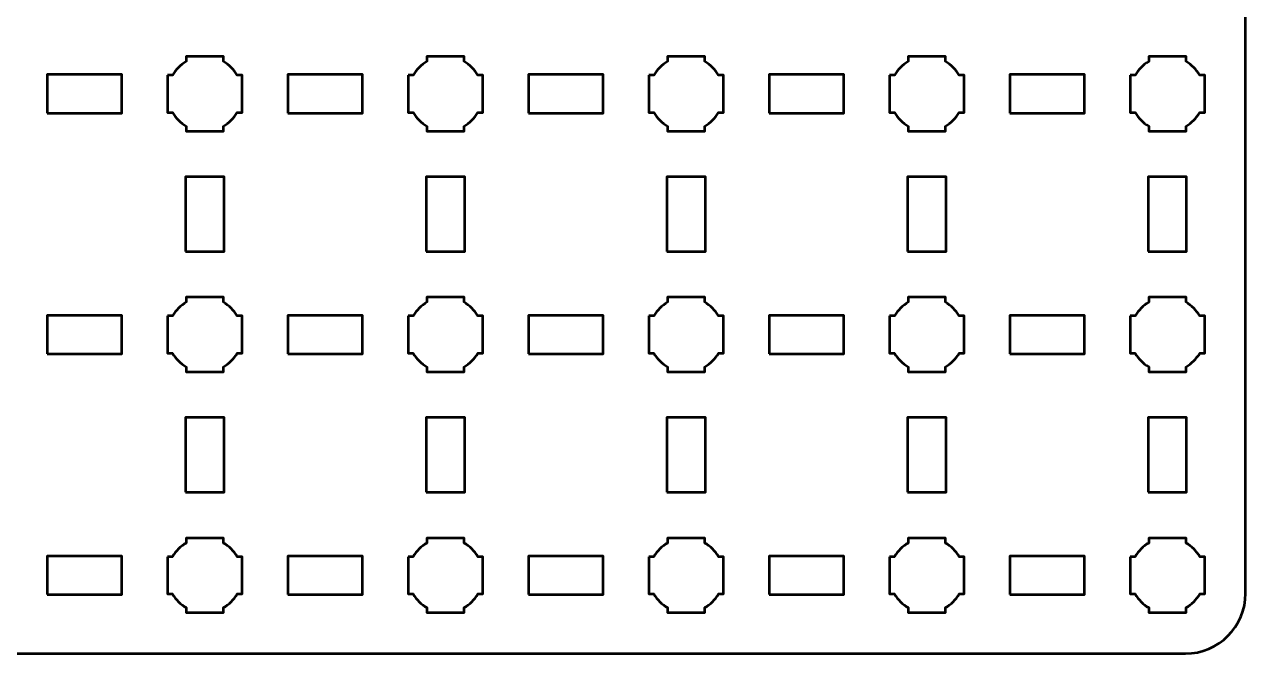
# Model space of a CAD drawing. Header units: centimetres. Extents: x -20.1 to -0.8, y -20.5 to -9.2.
# Drawn here: x -11 to -0.85, y -20.5 to -15.27 of the extents above; entities that cross this region are included whole.
import ezdxf

# ---------------------------------------------------------------- set-up
doc = ezdxf.new("R2010")
doc.units = ezdxf.units.CM
doc.header["$MEASUREMENT"] = 0
doc.layers.add('Layer 1', color=7, linetype='Continuous')

msp = doc.modelspace()

# ---------------------------------------------------------------- linework, layer by layer
at = {"layer": 'Layer 1', "color": 250, "lineweight": 53}
for points in [[(-10.81, -16.01), (-10.19, -16.01), (-10.19, -15.69), (-10.81, -15.69), (-10.81, -16.01)], [(-8.81, -16.01), (-8.19, -16.01), (-8.19, -15.69), (-8.81, -15.69), (-8.81, -16.01)], [(-6.81, -16.01), (-6.19, -16.01), (-6.19, -15.69), (-6.81, -15.69), (-6.81, -16.01)], [(-4.81, -16.01), (-4.19, -16.01), (-4.19, -15.69), (-4.81, -15.69), (-4.81, -16.01)], [(-2.81, -16.01), (-2.19, -16.01), (-2.19, -15.69), (-2.81, -15.69), (-2.81, -16.01)], [(-9.66, -17.16), (-9.34, -17.16), (-9.34, -16.54), (-9.66, -16.54), (-9.66, -17.16)], [(-7.66, -17.16), (-7.34, -17.16), (-7.34, -16.54), (-7.66, -16.54), (-7.66, -17.16)], [(-5.66, -17.16), (-5.34, -17.16), (-5.34, -16.54), (-5.66, -16.54), (-5.66, -17.16)], [(-3.66, -17.16), (-3.34, -17.16), (-3.34, -16.54), (-3.66, -16.54), (-3.66, -17.16)], [(-1.66, -17.16), (-1.34, -17.16), (-1.34, -16.54), (-1.66, -16.54), (-1.66, -17.16)], [(-10.81, -18.01), (-10.19, -18.01), (-10.19, -17.69), (-10.81, -17.69), (-10.81, -18.01)], [(-8.81, -18.01), (-8.19, -18.01), (-8.19, -17.69), (-8.81, -17.69), (-8.81, -18.01)], [(-6.81, -18.01), (-6.19, -18.01), (-6.19, -17.69), (-6.81, -17.69), (-6.81, -18.01)], [(-4.81, -18.01), (-4.19, -18.01), (-4.19, -17.69), (-4.81, -17.69), (-4.81, -18.01)], [(-2.81, -18.01), (-2.19, -18.01), (-2.19, -17.69), (-2.81, -17.69), (-2.81, -18.01)], [(-9.66, -19.16), (-9.34, -19.16), (-9.34, -18.54), (-9.66, -18.54), (-9.66, -19.16)], [(-7.66, -19.16), (-7.34, -19.16), (-7.34, -18.54), (-7.66, -18.54), (-7.66, -19.16)], [(-5.66, -19.16), (-5.34, -19.16), (-5.34, -18.54), (-5.66, -18.54), (-5.66, -19.16)], [(-3.66, -19.16), (-3.34, -19.16), (-3.34, -18.54), (-3.66, -18.54), (-3.66, -19.16)], [(-1.66, -19.16), (-1.34, -19.16), (-1.34, -18.54), (-1.66, -18.54), (-1.66, -19.16)], [(-10.81, -20.01), (-10.19, -20.01), (-10.19, -19.69), (-10.81, -19.69), (-10.81, -20.01)], [(-8.81, -20.01), (-8.19, -20.01), (-8.19, -19.69), (-8.81, -19.69), (-8.81, -20.01)], [(-6.81, -20.01), (-6.19, -20.01), (-6.19, -19.69), (-6.81, -19.69), (-6.81, -20.01)], [(-4.81, -20.01), (-4.19, -20.01), (-4.19, -19.69), (-4.81, -19.69), (-4.81, -20.01)], [(-2.81, -20.01), (-2.19, -20.01), (-2.19, -19.69), (-2.81, -19.69), (-2.81, -20.01)]]:
    msp.add_lwpolyline(points, close=True, dxfattribs=at)
msp.add_open_spline([(-20.15, -20), (-20.15, -20), (-20.15, -9.7), (-20.15, -9.7), (-20.15, -9.7), (-20.15, -9.42391), (-19.92609, -9.2), (-19.65, -9.2), (-19.65, -9.2), (-19.65, -9.2), (-1.35, -9.2), (-1.35, -9.2), (-1.35, -9.2), (-1.07391, -9.2), (-0.85, -9.42391), (-0.85, -9.7), (-0.85, -9.7), (-0.85, -9.7), (-0.85, -20), (-0.85, -20), (-0.85, -20), (-0.85, -20.27609), (-1.07391, -20.5), (-1.35, -20.5), (-1.35, -20.5), (-1.35, -20.5), (-19.65, -20.5), (-19.65, -20.5), (-19.65, -20.5), (-19.92609, -20.5), (-20.15, -20.27609), (-20.15, -20)], degree=3, knots=[0, 0, 0, 0, 0.125, 0.125, 0.125, 0.125, 0.25, 0.25, 0.25, 0.25, 0.375, 0.375, 0.375, 0.375, 0.5, 0.5, 0.5, 0.5, 0.625, 0.625, 0.625, 0.625, 0.75, 0.75, 0.75, 0.75, 0.875, 0.875, 0.875, 0.875, 1, 1, 1, 1], dxfattribs=at)
at = {"layer": 'Layer 1', "lineweight": 53}
for points in [[(-9.81, -15.695), (-9.81, -15.695), (-9.76851, -15.695), (-9.76851, -15.695), (-9.76851, -15.695), (-9.74128, -15.64795), (-9.70205, -15.60872), (-9.655, -15.58149), (-9.655, -15.58149), (-9.655, -15.58149), (-9.655, -15.54), (-9.655, -15.54), (-9.655, -15.54), (-9.655, -15.54), (-9.5, -15.54), (-9.5, -15.54), (-9.5, -15.54), (-9.5, -15.54), (-9.345, -15.54), (-9.345, -15.54), (-9.345, -15.54), (-9.345, -15.54), (-9.345, -15.58149), (-9.345, -15.58149), (-9.345, -15.58149), (-9.29795, -15.60872), (-9.25872, -15.64795), (-9.23149, -15.695), (-9.23149, -15.695), (-9.23149, -15.695), (-9.19, -15.695), (-9.19, -15.695), (-9.19, -15.695), (-9.19, -15.695), (-9.19, -15.85), (-9.19, -15.85), (-9.19, -15.85), (-9.19, -15.85), (-9.19, -16.005), (-9.19, -16.005), (-9.19, -16.005), (-9.19, -16.005), (-9.23149, -16.005), (-9.23149, -16.005), (-9.23149, -16.005), (-9.25872, -16.05205), (-9.29795, -16.09128), (-9.345, -16.11851), (-9.345, -16.11851), (-9.345, -16.11851), (-9.345, -16.16), (-9.345, -16.16), (-9.345, -16.16), (-9.345, -16.16), (-9.5, -16.16), (-9.5, -16.16), (-9.5, -16.16), (-9.5, -16.16), (-9.655, -16.16), (-9.655, -16.16), (-9.655, -16.16), (-9.655, -16.16), (-9.655, -16.11851), (-9.655, -16.11851), (-9.655, -16.11851), (-9.70205, -16.09128), (-9.74128, -16.05205), (-9.76851, -16.005), (-9.76851, -16.005), (-9.76851, -16.005), (-9.81, -16.005), (-9.81, -16.005), (-9.81, -16.005), (-9.81, -16.005), (-9.81, -15.85), (-9.81, -15.85), (-9.81, -15.85), (-9.81, -15.85), (-9.81, -15.695), (-9.81, -15.695)], [(-7.81, -15.695), (-7.81, -15.695), (-7.76851, -15.695), (-7.76851, -15.695), (-7.76851, -15.695), (-7.74128, -15.64795), (-7.70205, -15.60872), (-7.655, -15.58149), (-7.655, -15.58149), (-7.655, -15.58149), (-7.655, -15.54), (-7.655, -15.54), (-7.655, -15.54), (-7.655, -15.54), (-7.5, -15.54), (-7.5, -15.54), (-7.5, -15.54), (-7.5, -15.54), (-7.345, -15.54), (-7.345, -15.54), (-7.345, -15.54), (-7.345, -15.54), (-7.345, -15.58149), (-7.345, -15.58149), (-7.345, -15.58149), (-7.29795, -15.60872), (-7.25872, -15.64795), (-7.23149, -15.695), (-7.23149, -15.695), (-7.23149, -15.695), (-7.19, -15.695), (-7.19, -15.695), (-7.19, -15.695), (-7.19, -15.695), (-7.19, -15.85), (-7.19, -15.85), (-7.19, -15.85), (-7.19, -15.85), (-7.19, -16.005), (-7.19, -16.005), (-7.19, -16.005), (-7.19, -16.005), (-7.23149, -16.005), (-7.23149, -16.005), (-7.23149, -16.005), (-7.25872, -16.05205), (-7.29795, -16.09128), (-7.345, -16.11851), (-7.345, -16.11851), (-7.345, -16.11851), (-7.345, -16.16), (-7.345, -16.16), (-7.345, -16.16), (-7.345, -16.16), (-7.5, -16.16), (-7.5, -16.16), (-7.5, -16.16), (-7.5, -16.16), (-7.655, -16.16), (-7.655, -16.16), (-7.655, -16.16), (-7.655, -16.16), (-7.655, -16.11851), (-7.655, -16.11851), (-7.655, -16.11851), (-7.70205, -16.09128), (-7.74128, -16.05205), (-7.76851, -16.005), (-7.76851, -16.005), (-7.76851, -16.005), (-7.81, -16.005), (-7.81, -16.005), (-7.81, -16.005), (-7.81, -16.005), (-7.81, -15.85), (-7.81, -15.85), (-7.81, -15.85), (-7.81, -15.85), (-7.81, -15.695), (-7.81, -15.695)], [(-5.81, -15.695), (-5.81, -15.695), (-5.76851, -15.695), (-5.76851, -15.695), (-5.76851, -15.695), (-5.74128, -15.64795), (-5.70205, -15.60872), (-5.655, -15.58149), (-5.655, -15.58149), (-5.655, -15.58149), (-5.655, -15.54), (-5.655, -15.54), (-5.655, -15.54), (-5.655, -15.54), (-5.5, -15.54), (-5.5, -15.54), (-5.5, -15.54), (-5.5, -15.54), (-5.345, -15.54), (-5.345, -15.54), (-5.345, -15.54), (-5.345, -15.54), (-5.345, -15.58149), (-5.345, -15.58149), (-5.345, -15.58149), (-5.29795, -15.60872), (-5.25872, -15.64795), (-5.23149, -15.695), (-5.23149, -15.695), (-5.23149, -15.695), (-5.19, -15.695), (-5.19, -15.695), (-5.19, -15.695), (-5.19, -15.695), (-5.19, -15.85), (-5.19, -15.85), (-5.19, -15.85), (-5.19, -15.85), (-5.19, -16.005), (-5.19, -16.005), (-5.19, -16.005), (-5.19, -16.005), (-5.23149, -16.005), (-5.23149, -16.005), (-5.23149, -16.005), (-5.25872, -16.05205), (-5.29795, -16.09128), (-5.345, -16.11851), (-5.345, -16.11851), (-5.345, -16.11851), (-5.345, -16.16), (-5.345, -16.16), (-5.345, -16.16), (-5.345, -16.16), (-5.5, -16.16), (-5.5, -16.16), (-5.5, -16.16), (-5.5, -16.16), (-5.655, -16.16), (-5.655, -16.16), (-5.655, -16.16), (-5.655, -16.16), (-5.655, -16.11851), (-5.655, -16.11851), (-5.655, -16.11851), (-5.70205, -16.09128), (-5.74128, -16.05205), (-5.76851, -16.005), (-5.76851, -16.005), (-5.76851, -16.005), (-5.81, -16.005), (-5.81, -16.005), (-5.81, -16.005), (-5.81, -16.005), (-5.81, -15.85), (-5.81, -15.85), (-5.81, -15.85), (-5.81, -15.85), (-5.81, -15.695), (-5.81, -15.695)], [(-3.81, -15.695), (-3.81, -15.695), (-3.76851, -15.695), (-3.76851, -15.695), (-3.76851, -15.695), (-3.74128, -15.64795), (-3.70205, -15.60872), (-3.655, -15.58149), (-3.655, -15.58149), (-3.655, -15.58149), (-3.655, -15.54), (-3.655, -15.54), (-3.655, -15.54), (-3.655, -15.54), (-3.5, -15.54), (-3.5, -15.54), (-3.5, -15.54), (-3.5, -15.54), (-3.345, -15.54), (-3.345, -15.54), (-3.345, -15.54), (-3.345, -15.54), (-3.345, -15.58149), (-3.345, -15.58149), (-3.345, -15.58149), (-3.29795, -15.60872), (-3.25872, -15.64795), (-3.23149, -15.695), (-3.23149, -15.695), (-3.23149, -15.695), (-3.19, -15.695), (-3.19, -15.695), (-3.19, -15.695), (-3.19, -15.695), (-3.19, -15.85), (-3.19, -15.85), (-3.19, -15.85), (-3.19, -15.85), (-3.19, -16.005), (-3.19, -16.005), (-3.19, -16.005), (-3.19, -16.005), (-3.23149, -16.005), (-3.23149, -16.005), (-3.23149, -16.005), (-3.25872, -16.05205), (-3.29795, -16.09128), (-3.345, -16.11851), (-3.345, -16.11851), (-3.345, -16.11851), (-3.345, -16.16), (-3.345, -16.16), (-3.345, -16.16), (-3.345, -16.16), (-3.5, -16.16), (-3.5, -16.16), (-3.5, -16.16), (-3.5, -16.16), (-3.655, -16.16), (-3.655, -16.16), (-3.655, -16.16), (-3.655, -16.16), (-3.655, -16.11851), (-3.655, -16.11851), (-3.655, -16.11851), (-3.70205, -16.09128), (-3.74128, -16.05205), (-3.76851, -16.005), (-3.76851, -16.005), (-3.76851, -16.005), (-3.81, -16.005), (-3.81, -16.005), (-3.81, -16.005), (-3.81, -16.005), (-3.81, -15.85), (-3.81, -15.85), (-3.81, -15.85), (-3.81, -15.85), (-3.81, -15.695), (-3.81, -15.695)], [(-1.81, -15.695), (-1.81, -15.695), (-1.76851, -15.695), (-1.76851, -15.695), (-1.76851, -15.695), (-1.74128, -15.64795), (-1.70205, -15.60872), (-1.655, -15.58149), (-1.655, -15.58149), (-1.655, -15.58149), (-1.655, -15.54), (-1.655, -15.54), (-1.655, -15.54), (-1.655, -15.54), (-1.5, -15.54), (-1.5, -15.54), (-1.5, -15.54), (-1.5, -15.54), (-1.345, -15.54), (-1.345, -15.54), (-1.345, -15.54), (-1.345, -15.54), (-1.345, -15.58149), (-1.345, -15.58149), (-1.345, -15.58149), (-1.29795, -15.60872), (-1.25872, -15.64795), (-1.23149, -15.695), (-1.23149, -15.695), (-1.23149, -15.695), (-1.19, -15.695), (-1.19, -15.695), (-1.19, -15.695), (-1.19, -15.695), (-1.19, -15.85), (-1.19, -15.85), (-1.19, -15.85), (-1.19, -15.85), (-1.19, -16.005), (-1.19, -16.005), (-1.19, -16.005), (-1.19, -16.005), (-1.23149, -16.005), (-1.23149, -16.005), (-1.23149, -16.005), (-1.25872, -16.05205), (-1.29795, -16.09128), (-1.345, -16.11851), (-1.345, -16.11851), (-1.345, -16.11851), (-1.345, -16.16), (-1.345, -16.16), (-1.345, -16.16), (-1.345, -16.16), (-1.5, -16.16), (-1.5, -16.16), (-1.5, -16.16), (-1.5, -16.16), (-1.655, -16.16), (-1.655, -16.16), (-1.655, -16.16), (-1.655, -16.16), (-1.655, -16.11851), (-1.655, -16.11851), (-1.655, -16.11851), (-1.70205, -16.09128), (-1.74128, -16.05205), (-1.76851, -16.005), (-1.76851, -16.005), (-1.76851, -16.005), (-1.81, -16.005), (-1.81, -16.005), (-1.81, -16.005), (-1.81, -16.005), (-1.81, -15.85), (-1.81, -15.85), (-1.81, -15.85), (-1.81, -15.85), (-1.81, -15.695), (-1.81, -15.695)], [(-9.81, -17.695), (-9.81, -17.695), (-9.76851, -17.695), (-9.76851, -17.695), (-9.76851, -17.695), (-9.74128, -17.64795), (-9.70205, -17.60872), (-9.655, -17.58149), (-9.655, -17.58149), (-9.655, -17.58149), (-9.655, -17.54), (-9.655, -17.54), (-9.655, -17.54), (-9.655, -17.54), (-9.5, -17.54), (-9.5, -17.54), (-9.5, -17.54), (-9.5, -17.54), (-9.345, -17.54), (-9.345, -17.54), (-9.345, -17.54), (-9.345, -17.54), (-9.345, -17.58149), (-9.345, -17.58149), (-9.345, -17.58149), (-9.29795, -17.60872), (-9.25872, -17.64795), (-9.23149, -17.695), (-9.23149, -17.695), (-9.23149, -17.695), (-9.19, -17.695), (-9.19, -17.695), (-9.19, -17.695), (-9.19, -17.695), (-9.19, -17.85), (-9.19, -17.85), (-9.19, -17.85), (-9.19, -17.85), (-9.19, -18.005), (-9.19, -18.005), (-9.19, -18.005), (-9.19, -18.005), (-9.23149, -18.005), (-9.23149, -18.005), (-9.23149, -18.005), (-9.25872, -18.05205), (-9.29795, -18.09128), (-9.345, -18.11851), (-9.345, -18.11851), (-9.345, -18.11851), (-9.345, -18.16), (-9.345, -18.16), (-9.345, -18.16), (-9.345, -18.16), (-9.5, -18.16), (-9.5, -18.16), (-9.5, -18.16), (-9.5, -18.16), (-9.655, -18.16), (-9.655, -18.16), (-9.655, -18.16), (-9.655, -18.16), (-9.655, -18.11851), (-9.655, -18.11851), (-9.655, -18.11851), (-9.70205, -18.09128), (-9.74128, -18.05205), (-9.76851, -18.005), (-9.76851, -18.005), (-9.76851, -18.005), (-9.81, -18.005), (-9.81, -18.005), (-9.81, -18.005), (-9.81, -18.005), (-9.81, -17.85), (-9.81, -17.85), (-9.81, -17.85), (-9.81, -17.85), (-9.81, -17.695), (-9.81, -17.695)], [(-7.81, -17.695), (-7.81, -17.695), (-7.76851, -17.695), (-7.76851, -17.695), (-7.76851, -17.695), (-7.74128, -17.64795), (-7.70205, -17.60872), (-7.655, -17.58149), (-7.655, -17.58149), (-7.655, -17.58149), (-7.655, -17.54), (-7.655, -17.54), (-7.655, -17.54), (-7.655, -17.54), (-7.5, -17.54), (-7.5, -17.54), (-7.5, -17.54), (-7.5, -17.54), (-7.345, -17.54), (-7.345, -17.54), (-7.345, -17.54), (-7.345, -17.54), (-7.345, -17.58149), (-7.345, -17.58149), (-7.345, -17.58149), (-7.29795, -17.60872), (-7.25872, -17.64795), (-7.23149, -17.695), (-7.23149, -17.695), (-7.23149, -17.695), (-7.19, -17.695), (-7.19, -17.695), (-7.19, -17.695), (-7.19, -17.695), (-7.19, -17.85), (-7.19, -17.85), (-7.19, -17.85), (-7.19, -17.85), (-7.19, -18.005), (-7.19, -18.005), (-7.19, -18.005), (-7.19, -18.005), (-7.23149, -18.005), (-7.23149, -18.005), (-7.23149, -18.005), (-7.25872, -18.05205), (-7.29795, -18.09128), (-7.345, -18.11851), (-7.345, -18.11851), (-7.345, -18.11851), (-7.345, -18.16), (-7.345, -18.16), (-7.345, -18.16), (-7.345, -18.16), (-7.5, -18.16), (-7.5, -18.16), (-7.5, -18.16), (-7.5, -18.16), (-7.655, -18.16), (-7.655, -18.16), (-7.655, -18.16), (-7.655, -18.16), (-7.655, -18.11851), (-7.655, -18.11851), (-7.655, -18.11851), (-7.70205, -18.09128), (-7.74128, -18.05205), (-7.76851, -18.005), (-7.76851, -18.005), (-7.76851, -18.005), (-7.81, -18.005), (-7.81, -18.005), (-7.81, -18.005), (-7.81, -18.005), (-7.81, -17.85), (-7.81, -17.85), (-7.81, -17.85), (-7.81, -17.85), (-7.81, -17.695), (-7.81, -17.695)], [(-5.81, -17.695), (-5.81, -17.695), (-5.76851, -17.695), (-5.76851, -17.695), (-5.76851, -17.695), (-5.74128, -17.64795), (-5.70205, -17.60872), (-5.655, -17.58149), (-5.655, -17.58149), (-5.655, -17.58149), (-5.655, -17.54), (-5.655, -17.54), (-5.655, -17.54), (-5.655, -17.54), (-5.5, -17.54), (-5.5, -17.54), (-5.5, -17.54), (-5.5, -17.54), (-5.345, -17.54), (-5.345, -17.54), (-5.345, -17.54), (-5.345, -17.54), (-5.345, -17.58149), (-5.345, -17.58149), (-5.345, -17.58149), (-5.29795, -17.60872), (-5.25872, -17.64795), (-5.23149, -17.695), (-5.23149, -17.695), (-5.23149, -17.695), (-5.19, -17.695), (-5.19, -17.695), (-5.19, -17.695), (-5.19, -17.695), (-5.19, -17.85), (-5.19, -17.85), (-5.19, -17.85), (-5.19, -17.85), (-5.19, -18.005), (-5.19, -18.005), (-5.19, -18.005), (-5.19, -18.005), (-5.23149, -18.005), (-5.23149, -18.005), (-5.23149, -18.005), (-5.25872, -18.05205), (-5.29795, -18.09128), (-5.345, -18.11851), (-5.345, -18.11851), (-5.345, -18.11851), (-5.345, -18.16), (-5.345, -18.16), (-5.345, -18.16), (-5.345, -18.16), (-5.5, -18.16), (-5.5, -18.16), (-5.5, -18.16), (-5.5, -18.16), (-5.655, -18.16), (-5.655, -18.16), (-5.655, -18.16), (-5.655, -18.16), (-5.655, -18.11851), (-5.655, -18.11851), (-5.655, -18.11851), (-5.70205, -18.09128), (-5.74128, -18.05205), (-5.76851, -18.005), (-5.76851, -18.005), (-5.76851, -18.005), (-5.81, -18.005), (-5.81, -18.005), (-5.81, -18.005), (-5.81, -18.005), (-5.81, -17.85), (-5.81, -17.85), (-5.81, -17.85), (-5.81, -17.85), (-5.81, -17.695), (-5.81, -17.695)], [(-3.81, -17.695), (-3.81, -17.695), (-3.76851, -17.695), (-3.76851, -17.695), (-3.76851, -17.695), (-3.74128, -17.64795), (-3.70205, -17.60872), (-3.655, -17.58149), (-3.655, -17.58149), (-3.655, -17.58149), (-3.655, -17.54), (-3.655, -17.54), (-3.655, -17.54), (-3.655, -17.54), (-3.5, -17.54), (-3.5, -17.54), (-3.5, -17.54), (-3.5, -17.54), (-3.345, -17.54), (-3.345, -17.54), (-3.345, -17.54), (-3.345, -17.54), (-3.345, -17.58149), (-3.345, -17.58149), (-3.345, -17.58149), (-3.29795, -17.60872), (-3.25872, -17.64795), (-3.23149, -17.695), (-3.23149, -17.695), (-3.23149, -17.695), (-3.19, -17.695), (-3.19, -17.695), (-3.19, -17.695), (-3.19, -17.695), (-3.19, -17.85), (-3.19, -17.85), (-3.19, -17.85), (-3.19, -17.85), (-3.19, -18.005), (-3.19, -18.005), (-3.19, -18.005), (-3.19, -18.005), (-3.23149, -18.005), (-3.23149, -18.005), (-3.23149, -18.005), (-3.25872, -18.05205), (-3.29795, -18.09128), (-3.345, -18.11851), (-3.345, -18.11851), (-3.345, -18.11851), (-3.345, -18.16), (-3.345, -18.16), (-3.345, -18.16), (-3.345, -18.16), (-3.5, -18.16), (-3.5, -18.16), (-3.5, -18.16), (-3.5, -18.16), (-3.655, -18.16), (-3.655, -18.16), (-3.655, -18.16), (-3.655, -18.16), (-3.655, -18.11851), (-3.655, -18.11851), (-3.655, -18.11851), (-3.70205, -18.09128), (-3.74128, -18.05205), (-3.76851, -18.005), (-3.76851, -18.005), (-3.76851, -18.005), (-3.81, -18.005), (-3.81, -18.005), (-3.81, -18.005), (-3.81, -18.005), (-3.81, -17.85), (-3.81, -17.85), (-3.81, -17.85), (-3.81, -17.85), (-3.81, -17.695), (-3.81, -17.695)], [(-1.81, -17.695), (-1.81, -17.695), (-1.76851, -17.695), (-1.76851, -17.695), (-1.76851, -17.695), (-1.74128, -17.64795), (-1.70205, -17.60872), (-1.655, -17.58149), (-1.655, -17.58149), (-1.655, -17.58149), (-1.655, -17.54), (-1.655, -17.54), (-1.655, -17.54), (-1.655, -17.54), (-1.5, -17.54), (-1.5, -17.54), (-1.5, -17.54), (-1.5, -17.54), (-1.345, -17.54), (-1.345, -17.54), (-1.345, -17.54), (-1.345, -17.54), (-1.345, -17.58149), (-1.345, -17.58149), (-1.345, -17.58149), (-1.29795, -17.60872), (-1.25872, -17.64795), (-1.23149, -17.695), (-1.23149, -17.695), (-1.23149, -17.695), (-1.19, -17.695), (-1.19, -17.695), (-1.19, -17.695), (-1.19, -17.695), (-1.19, -17.85), (-1.19, -17.85), (-1.19, -17.85), (-1.19, -17.85), (-1.19, -18.005), (-1.19, -18.005), (-1.19, -18.005), (-1.19, -18.005), (-1.23149, -18.005), (-1.23149, -18.005), (-1.23149, -18.005), (-1.25872, -18.05205), (-1.29795, -18.09128), (-1.345, -18.11851), (-1.345, -18.11851), (-1.345, -18.11851), (-1.345, -18.16), (-1.345, -18.16), (-1.345, -18.16), (-1.345, -18.16), (-1.5, -18.16), (-1.5, -18.16), (-1.5, -18.16), (-1.5, -18.16), (-1.655, -18.16), (-1.655, -18.16), (-1.655, -18.16), (-1.655, -18.16), (-1.655, -18.11851), (-1.655, -18.11851), (-1.655, -18.11851), (-1.70205, -18.09128), (-1.74128, -18.05205), (-1.76851, -18.005), (-1.76851, -18.005), (-1.76851, -18.005), (-1.81, -18.005), (-1.81, -18.005), (-1.81, -18.005), (-1.81, -18.005), (-1.81, -17.85), (-1.81, -17.85), (-1.81, -17.85), (-1.81, -17.85), (-1.81, -17.695), (-1.81, -17.695)], [(-9.81, -19.695), (-9.81, -19.695), (-9.76851, -19.695), (-9.76851, -19.695), (-9.76851, -19.695), (-9.74128, -19.64795), (-9.70205, -19.60872), (-9.655, -19.58149), (-9.655, -19.58149), (-9.655, -19.58149), (-9.655, -19.54), (-9.655, -19.54), (-9.655, -19.54), (-9.655, -19.54), (-9.5, -19.54), (-9.5, -19.54), (-9.5, -19.54), (-9.5, -19.54), (-9.345, -19.54), (-9.345, -19.54), (-9.345, -19.54), (-9.345, -19.54), (-9.345, -19.58149), (-9.345, -19.58149), (-9.345, -19.58149), (-9.29795, -19.60872), (-9.25872, -19.64795), (-9.23149, -19.695), (-9.23149, -19.695), (-9.23149, -19.695), (-9.19, -19.695), (-9.19, -19.695), (-9.19, -19.695), (-9.19, -19.695), (-9.19, -19.85), (-9.19, -19.85), (-9.19, -19.85), (-9.19, -19.85), (-9.19, -20.005), (-9.19, -20.005), (-9.19, -20.005), (-9.19, -20.005), (-9.23149, -20.005), (-9.23149, -20.005), (-9.23149, -20.005), (-9.25872, -20.05205), (-9.29795, -20.09128), (-9.345, -20.11851), (-9.345, -20.11851), (-9.345, -20.11851), (-9.345, -20.16), (-9.345, -20.16), (-9.345, -20.16), (-9.345, -20.16), (-9.5, -20.16), (-9.5, -20.16), (-9.5, -20.16), (-9.5, -20.16), (-9.655, -20.16), (-9.655, -20.16), (-9.655, -20.16), (-9.655, -20.16), (-9.655, -20.11851), (-9.655, -20.11851), (-9.655, -20.11851), (-9.70205, -20.09128), (-9.74128, -20.05205), (-9.76851, -20.005), (-9.76851, -20.005), (-9.76851, -20.005), (-9.81, -20.005), (-9.81, -20.005), (-9.81, -20.005), (-9.81, -20.005), (-9.81, -19.85), (-9.81, -19.85), (-9.81, -19.85), (-9.81, -19.85), (-9.81, -19.695), (-9.81, -19.695)], [(-7.81, -19.695), (-7.81, -19.695), (-7.76851, -19.695), (-7.76851, -19.695), (-7.76851, -19.695), (-7.74128, -19.64795), (-7.70205, -19.60872), (-7.655, -19.58149), (-7.655, -19.58149), (-7.655, -19.58149), (-7.655, -19.54), (-7.655, -19.54), (-7.655, -19.54), (-7.655, -19.54), (-7.5, -19.54), (-7.5, -19.54), (-7.5, -19.54), (-7.5, -19.54), (-7.345, -19.54), (-7.345, -19.54), (-7.345, -19.54), (-7.345, -19.54), (-7.345, -19.58149), (-7.345, -19.58149), (-7.345, -19.58149), (-7.29795, -19.60872), (-7.25872, -19.64795), (-7.23149, -19.695), (-7.23149, -19.695), (-7.23149, -19.695), (-7.19, -19.695), (-7.19, -19.695), (-7.19, -19.695), (-7.19, -19.695), (-7.19, -19.85), (-7.19, -19.85), (-7.19, -19.85), (-7.19, -19.85), (-7.19, -20.005), (-7.19, -20.005), (-7.19, -20.005), (-7.19, -20.005), (-7.23149, -20.005), (-7.23149, -20.005), (-7.23149, -20.005), (-7.25872, -20.05205), (-7.29795, -20.09128), (-7.345, -20.11851), (-7.345, -20.11851), (-7.345, -20.11851), (-7.345, -20.16), (-7.345, -20.16), (-7.345, -20.16), (-7.345, -20.16), (-7.5, -20.16), (-7.5, -20.16), (-7.5, -20.16), (-7.5, -20.16), (-7.655, -20.16), (-7.655, -20.16), (-7.655, -20.16), (-7.655, -20.16), (-7.655, -20.11851), (-7.655, -20.11851), (-7.655, -20.11851), (-7.70205, -20.09128), (-7.74128, -20.05205), (-7.76851, -20.005), (-7.76851, -20.005), (-7.76851, -20.005), (-7.81, -20.005), (-7.81, -20.005), (-7.81, -20.005), (-7.81, -20.005), (-7.81, -19.85), (-7.81, -19.85), (-7.81, -19.85), (-7.81, -19.85), (-7.81, -19.695), (-7.81, -19.695)], [(-5.81, -19.695), (-5.81, -19.695), (-5.76851, -19.695), (-5.76851, -19.695), (-5.76851, -19.695), (-5.74128, -19.64795), (-5.70205, -19.60872), (-5.655, -19.58149), (-5.655, -19.58149), (-5.655, -19.58149), (-5.655, -19.54), (-5.655, -19.54), (-5.655, -19.54), (-5.655, -19.54), (-5.5, -19.54), (-5.5, -19.54), (-5.5, -19.54), (-5.5, -19.54), (-5.345, -19.54), (-5.345, -19.54), (-5.345, -19.54), (-5.345, -19.54), (-5.345, -19.58149), (-5.345, -19.58149), (-5.345, -19.58149), (-5.29795, -19.60872), (-5.25872, -19.64795), (-5.23149, -19.695), (-5.23149, -19.695), (-5.23149, -19.695), (-5.19, -19.695), (-5.19, -19.695), (-5.19, -19.695), (-5.19, -19.695), (-5.19, -19.85), (-5.19, -19.85), (-5.19, -19.85), (-5.19, -19.85), (-5.19, -20.005), (-5.19, -20.005), (-5.19, -20.005), (-5.19, -20.005), (-5.23149, -20.005), (-5.23149, -20.005), (-5.23149, -20.005), (-5.25872, -20.05205), (-5.29795, -20.09128), (-5.345, -20.11851), (-5.345, -20.11851), (-5.345, -20.11851), (-5.345, -20.16), (-5.345, -20.16), (-5.345, -20.16), (-5.345, -20.16), (-5.5, -20.16), (-5.5, -20.16), (-5.5, -20.16), (-5.5, -20.16), (-5.655, -20.16), (-5.655, -20.16), (-5.655, -20.16), (-5.655, -20.16), (-5.655, -20.11851), (-5.655, -20.11851), (-5.655, -20.11851), (-5.70205, -20.09128), (-5.74128, -20.05205), (-5.76851, -20.005), (-5.76851, -20.005), (-5.76851, -20.005), (-5.81, -20.005), (-5.81, -20.005), (-5.81, -20.005), (-5.81, -20.005), (-5.81, -19.85), (-5.81, -19.85), (-5.81, -19.85), (-5.81, -19.85), (-5.81, -19.695), (-5.81, -19.695)], [(-3.81, -19.695), (-3.81, -19.695), (-3.76851, -19.695), (-3.76851, -19.695), (-3.76851, -19.695), (-3.74128, -19.64795), (-3.70205, -19.60872), (-3.655, -19.58149), (-3.655, -19.58149), (-3.655, -19.58149), (-3.655, -19.54), (-3.655, -19.54), (-3.655, -19.54), (-3.655, -19.54), (-3.5, -19.54), (-3.5, -19.54), (-3.5, -19.54), (-3.5, -19.54), (-3.345, -19.54), (-3.345, -19.54), (-3.345, -19.54), (-3.345, -19.54), (-3.345, -19.58149), (-3.345, -19.58149), (-3.345, -19.58149), (-3.29795, -19.60872), (-3.25872, -19.64795), (-3.23149, -19.695), (-3.23149, -19.695), (-3.23149, -19.695), (-3.19, -19.695), (-3.19, -19.695), (-3.19, -19.695), (-3.19, -19.695), (-3.19, -19.85), (-3.19, -19.85), (-3.19, -19.85), (-3.19, -19.85), (-3.19, -20.005), (-3.19, -20.005), (-3.19, -20.005), (-3.19, -20.005), (-3.23149, -20.005), (-3.23149, -20.005), (-3.23149, -20.005), (-3.25872, -20.05205), (-3.29795, -20.09128), (-3.345, -20.11851), (-3.345, -20.11851), (-3.345, -20.11851), (-3.345, -20.16), (-3.345, -20.16), (-3.345, -20.16), (-3.345, -20.16), (-3.5, -20.16), (-3.5, -20.16), (-3.5, -20.16), (-3.5, -20.16), (-3.655, -20.16), (-3.655, -20.16), (-3.655, -20.16), (-3.655, -20.16), (-3.655, -20.11851), (-3.655, -20.11851), (-3.655, -20.11851), (-3.70205, -20.09128), (-3.74128, -20.05205), (-3.76851, -20.005), (-3.76851, -20.005), (-3.76851, -20.005), (-3.81, -20.005), (-3.81, -20.005), (-3.81, -20.005), (-3.81, -20.005), (-3.81, -19.85), (-3.81, -19.85), (-3.81, -19.85), (-3.81, -19.85), (-3.81, -19.695), (-3.81, -19.695)], [(-1.81, -19.695), (-1.81, -19.695), (-1.76851, -19.695), (-1.76851, -19.695), (-1.76851, -19.695), (-1.74128, -19.64795), (-1.70205, -19.60872), (-1.655, -19.58149), (-1.655, -19.58149), (-1.655, -19.58149), (-1.655, -19.54), (-1.655, -19.54), (-1.655, -19.54), (-1.655, -19.54), (-1.5, -19.54), (-1.5, -19.54), (-1.5, -19.54), (-1.5, -19.54), (-1.345, -19.54), (-1.345, -19.54), (-1.345, -19.54), (-1.345, -19.54), (-1.345, -19.58149), (-1.345, -19.58149), (-1.345, -19.58149), (-1.29795, -19.60872), (-1.25872, -19.64795), (-1.23149, -19.695), (-1.23149, -19.695), (-1.23149, -19.695), (-1.19, -19.695), (-1.19, -19.695), (-1.19, -19.695), (-1.19, -19.695), (-1.19, -19.85), (-1.19, -19.85), (-1.19, -19.85), (-1.19, -19.85), (-1.19, -20.005), (-1.19, -20.005), (-1.19, -20.005), (-1.19, -20.005), (-1.23149, -20.005), (-1.23149, -20.005), (-1.23149, -20.005), (-1.25872, -20.05205), (-1.29795, -20.09128), (-1.345, -20.11851), (-1.345, -20.11851), (-1.345, -20.11851), (-1.345, -20.16), (-1.345, -20.16), (-1.345, -20.16), (-1.345, -20.16), (-1.5, -20.16), (-1.5, -20.16), (-1.5, -20.16), (-1.5, -20.16), (-1.655, -20.16), (-1.655, -20.16), (-1.655, -20.16), (-1.655, -20.16), (-1.655, -20.11851), (-1.655, -20.11851), (-1.655, -20.11851), (-1.70205, -20.09128), (-1.74128, -20.05205), (-1.76851, -20.005), (-1.76851, -20.005), (-1.76851, -20.005), (-1.81, -20.005), (-1.81, -20.005), (-1.81, -20.005), (-1.81, -20.005), (-1.81, -19.85), (-1.81, -19.85), (-1.81, -19.85), (-1.81, -19.85), (-1.81, -19.695), (-1.81, -19.695)]]:
    msp.add_open_spline(points, degree=3, knots=[0, 0, 0, 0, 0.05, 0.05, 0.05, 0.05, 0.1, 0.1, 0.1, 0.1, 0.15, 0.15, 0.15, 0.15, 0.2, 0.2, 0.2, 0.2, 0.25, 0.25, 0.25, 0.25, 0.3, 0.3, 0.3, 0.3, 0.35, 0.35, 0.35, 0.35, 0.4, 0.4, 0.4, 0.4, 0.45, 0.45, 0.45, 0.45, 0.5, 0.5, 0.5, 0.5, 0.55, 0.55, 0.55, 0.55, 0.6, 0.6, 0.6, 0.6, 0.65, 0.65, 0.65, 0.65, 0.7, 0.7, 0.7, 0.7, 0.75, 0.75, 0.75, 0.75, 0.8, 0.8, 0.8, 0.8, 0.85, 0.85, 0.85, 0.85, 0.9, 0.9, 0.9, 0.9, 0.95, 0.95, 0.95, 0.95, 1, 1, 1, 1], dxfattribs=at)

doc.saveas('drawing.dxf')
